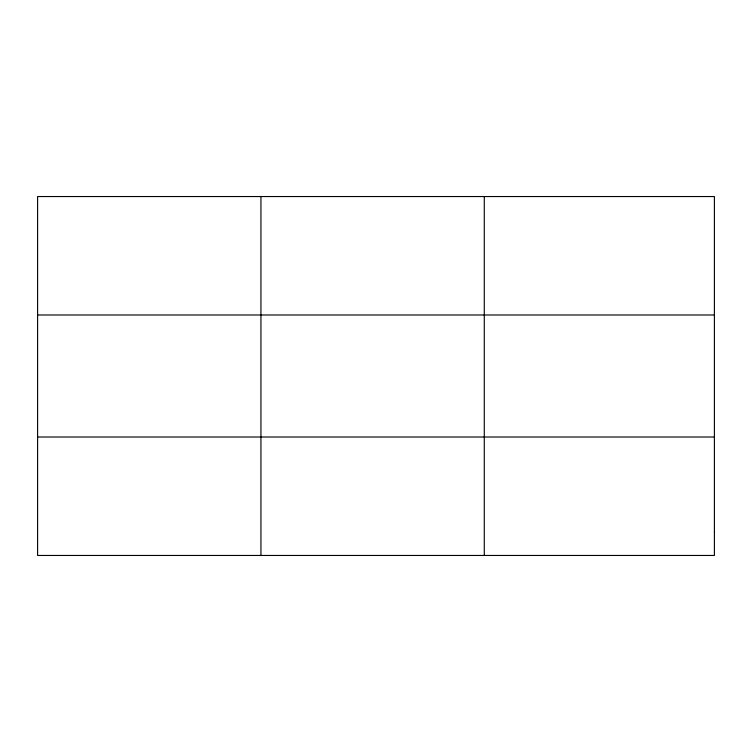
<?xml version="1.0" encoding="UTF-8"?>
<svg xmlns="http://www.w3.org/2000/svg" width="752" height="752" viewBox="0 0 752 752"><rect width="100%" height="100%" fill="white"/><g stroke="black" fill="none" stroke-linecap="round" stroke-linejoin="round"><path stroke-width="1.13" d="M260.944 555.455L260.944 196.545M484.288 555.455L484.288 196.545M37.6 314.985L714.4 314.985M37.6 437.015L714.4 437.015M714.4 531.767L714.4 555.455L37.6 555.455L37.6 196.545L714.4 196.545L714.4 531.767"/></g></svg>
